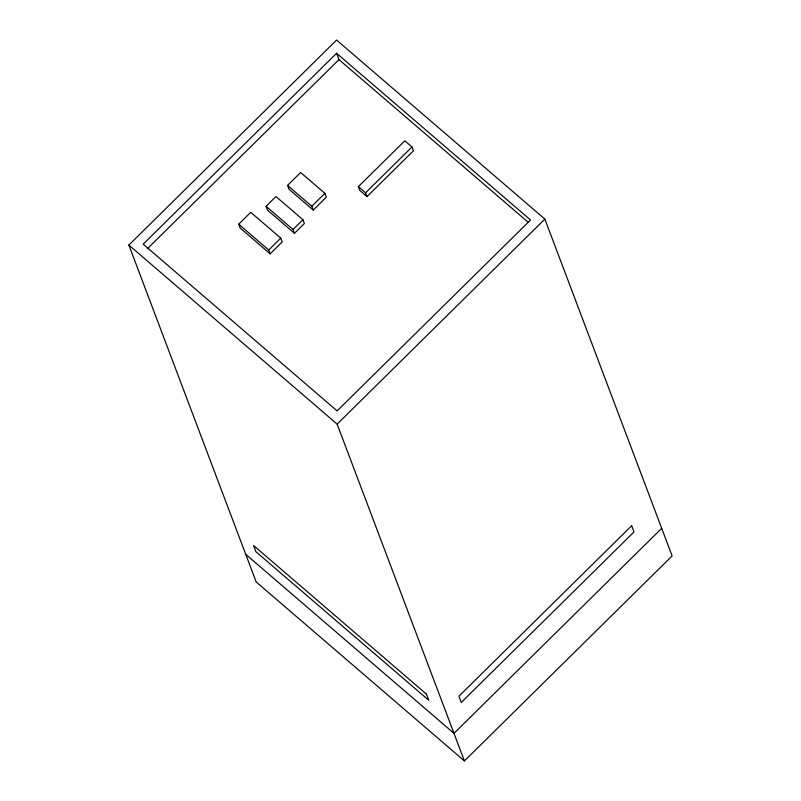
<?xml version="1.0" encoding="UTF-8"?>
<svg xmlns="http://www.w3.org/2000/svg" width="801" height="801" viewBox="0 0 801 801"><rect width="100%" height="100%" fill="white"/><g stroke="black" fill="none" stroke-linecap="round" stroke-linejoin="round"><path stroke-width="1.2" d="M128.871 245.086L336.58 40.05L544.85 219.084L672.129 555.914L464.42 760.95L256.15 581.916L128.871 245.086L337.141 424.13L464.42 760.95M336.59 53.277L143.189 244.175L337.131 410.903L530.532 219.995L336.59 53.277L338.983 59.604L528.189 222.257M147.354 248.761L338.983 59.604M238.698 224.2L250.743 212.315L280.761 238.117L282.212 241.942L270.167 253.837L240.15 228.025L238.698 224.2L268.715 250.012L270.167 253.837M266.062 206.308L275.965 196.535L302.928 219.714L304.37 223.539L294.468 233.311L267.504 210.132L266.062 206.308L293.026 229.486L294.468 233.311M287.559 185.411L300.645 172.495L324.886 193.331L326.327 197.156L313.241 210.072L289.001 189.236L287.559 185.411L311.799 206.247L313.241 210.072M311.799 206.247L324.886 193.331M268.715 250.012L280.761 238.117M293.026 229.486L302.928 219.714M358.367 186.633L404.815 140.796L411.994 146.973L413.446 150.798L366.998 196.635L359.819 190.458L358.367 186.633L365.556 192.811L366.998 196.635M365.556 192.811L411.994 146.973M337.141 424.13L544.85 219.084M661.706 528.32L453.987 733.356L245.717 554.322M631.669 525.736L458.923 696.249L461.256 702.447L634.012 531.924L631.669 525.736M426.412 694.097L253.567 545.511L255.899 551.699L428.755 700.284L426.412 694.097"/></g></svg>
